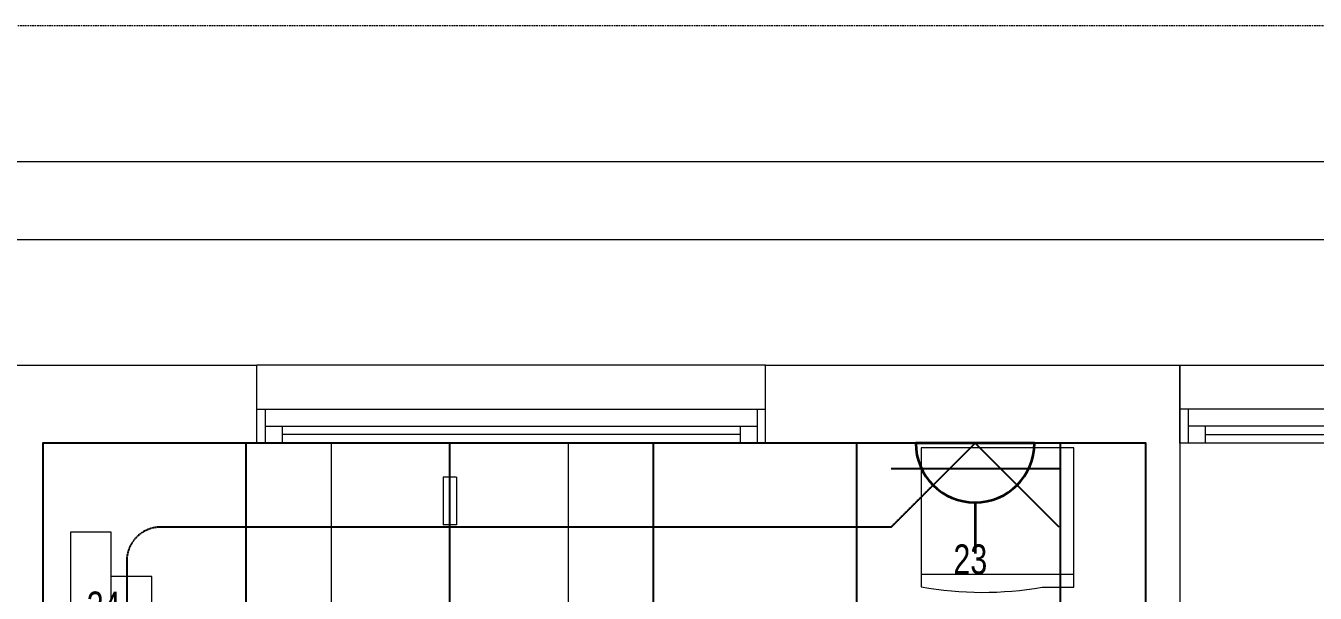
# Model space of a CAD drawing. Extents: x -12260 to 57327, y -29287 to 19916.
# Drawn here: x 29266 to 33067, y 8168 to 9840 of the extents above; entities that cross this region are included whole.
import ezdxf
from ezdxf.enums import TextEntityAlignment as Align

# ---------------------------------------------------------------- set-up
doc = ezdxf.new("R2010")
doc.units = 0
doc.header["$LTSCALE"] = 0.25
for name, pattern in [('01-First Floor-FUR$0$HIDDEN', [9.525, 6.35, -3.175]), ('DASHDOT', [25.4, 12.7, -6.35, 0, -6.35]), ('HIDDEN', [9.525, 6.35, -3.175])]:
    doc.linetypes.add(name, pattern=pattern)
for name, color, linetype, lineweight in [('01-First Floor-FUR$0$72_EGR_EQP_TAG', 142, 'Continuous', 5), ('01-First Floor-FUR$0$Aluminum', 251, 'Continuous', 5), ('01-First Floor-FUR$0$LOADING', 253, 'Continuous', 5), ('01-First Floor-FUR$0$Proj', 251, 'Continuous', 5), ('01-First Floor-FUR$0$Walls', 251, 'Continuous', 5), ('E-LITE-CLNG-CNDT', 6, 'DASHDOT', 35), ('E-LITE-EXIT-NUMB', 6, 'Continuous', 25), ('E-POWR-FLOR-CNDT', 6, 'HIDDEN', 25), ('E-POWR-WALL @ 100', 4, 'Continuous', 35)]:
    doc.layers.add(name, color=color, linetype=linetype, lineweight=lineweight)
doc.layers.add('01-First Floor-FUR$0$FALSE CEILING', color=251, linetype='Continuous')
doc.styles.add('01-First Floor-FUR$0$X3G_ENTITY_257CFD', font='swisscl.ttf', dxfattribs={"height": 200})
doc.styles.add('DC_SIMPLEX', font='SIMPLEX.shx', dxfattribs={"width": 0.7})

# ---------------------------------------------------------------- blocks, each defined once
blk = doc.blocks.new('01-First Floor-FUR$0$3-Wall-hung vitreous china basin -  Khroma - 327651xx0 - 327651000 White-4272088-4-Second Floor Level')
at = {"layer": '01-First Floor-FUR$0$LOADING'}
for p, q in [((475, 489.5), (-225, 489.5)), ((-225, 489.5), (-225, 10)), ((475, 10), (475, 489.5)), ((105, 250), (145, 250)), ((105, 110), (105, 250)), ((145, 110), (145, 250)), ((105, 110), (145, 110))]:
    blk.add_line(p, q, dxfattribs=at)
blk = doc.blocks.new('01-First Floor-FUR$0$D.122.06.11')
for points in [[(285783, 4268), (285783, 4268), (285783, 4388), (285713, 4388), (285643, 4388), (285643, 4268)], [(285513, 4148), (285913, 4148), (285913, 4268), (285513, 4268), (285513, 4148)]]:
    blk.add_lwpolyline(points)
blk = doc.blocks.new('01-First Floor-FUR$0$Dental Sterilizer')
at = {"layer": '01-First Floor-FUR$0$LOADING'}
for p, q in [((-40485.8, -32478.8, 0.1), (-40935.8, -32478.8, 0.1)), ((-40935.8, -32478.8, 0.1), (-40935.8, -32888.3, 0.1)), ((-40485.8, -32889.4, 0.1), (-40485.8, -32478.8, 0.1)), ((-40935.8, -32850.6, 0.1), (-40485.8, -32850.6, 0.1)), ((-40579.8, -32889.4, 0.1), (-40485.8, -32889.4, 0.1))]:
    blk.add_line(p, q, dxfattribs=at)
blk.add_arc((-40754.9, -31881.8, 0.1), 1022.7, 259.8109, 279.8595, dxfattribs=at)
blk = doc.blocks.new('01-First Floor-FUR')
at = {"layer": '01-First Floor-FUR$0$Aluminum'}
for p, q in [((29946.4, 8710), (31446.4, 8710)), ((29971.4, 8710), (29971.4, 8610)), ((31421.4, 8710), (31421.4, 8610)), ((34167.5, 8710), (32667.5, 8710)), ((32692.5, 8710), (32692.5, 8610)), ((29971.4, 8660), (31421.4, 8660)), ((30021.4, 8660), (30021.4, 8610)), ((31371.4, 8635), (30021.4, 8635)), ((31371.4, 8660), (31371.4, 8610)), ((34142.5, 8660), (32692.5, 8660)), ((32742.5, 8660), (32742.5, 8610)), ((32742.5, 8635), (34092.5, 8635)), ((29946.4, 8610), (31446.4, 8610)), ((34167.5, 8610), (32667.5, 8610))]:
    blk.add_line(p, q, dxfattribs=at)
at = {"layer": '01-First Floor-FUR$0$FALSE CEILING', "linetype": 'Continuous'}
for p, q in [((29915.6, 5100), (29915.6, 8610)), ((30515.6, 5100), (30515.6, 8610)), ((31115.6, 5100), (31115.6, 8610)), ((31715.6, 5100), (31715.6, 8610)), ((32315.6, 5100), (32315.6, 8610))]:
    blk.add_line(p, q, dxfattribs=at)
at = {"layer": '01-First Floor-FUR$0$FALSE CEILING'}
blk.add_lwpolyline([(29315.6, 5100), (32567.5, 5100), (32567.5, 8610), (29315.6, 8610)], close=True, dxfattribs=at)
at = {"layer": '01-First Floor-FUR$0$Proj'}
for p, q in [((19755.8, 9440), (35156.2, 9440)), ((19985.8, 9210), (34926.2, 9210))]:
    blk.add_line(p, q, dxfattribs=at)
at = {"layer": '01-First Floor-FUR$0$Proj', "linetype": '01-First Floor-FUR$0$HIDDEN'}
for p, q in [((31446.4, 8840), (29946.4, 8840)), ((32667.5, 8840), (34167.5, 8840))]:
    blk.add_line(p, q, dxfattribs=at)
at = {"layer": '01-First Floor-FUR$0$Proj', "linetype": '01-First Floor-FUR$0$HIDDEN', "ltscale": 3}
blk.add_lwpolyline([(48606, 9840), (-2814, 9840), (-2814, -14060), (48606, -14060)], dxfattribs=at)
blk.add_lwpolyline([(48606, 9840), (-2814, 9840), (-2814, -14060), (48606, -14060)], dxfattribs=at)
at = {"layer": '01-First Floor-FUR$0$Walls'}
for p, q in [((29106, 8840), (29946.4, 8840)), ((29946.4, 8610), (29946.4, 8840)), ((31446.4, 8840), (32667.5, 8840)), ((31446.4, 8610), (31446.4, 8840)), ((32667.5, 8840), (32667.5, 6615)), ((32667.5, 8610), (32667.5, 8840)), ((29315.6, 6120), (29315.6, 8610)), ((29315.6, 8610), (29946.4, 8610)), ((31446.4, 8610), (32567.5, 8610)), ((32567.5, 8610), (32567.5, 6615))]:
    blk.add_line(p, q, dxfattribs=at)
at = {"layer": '01-First Floor-FUR$0$LOADING'}
for name, p, rotation in [('01-First Floor-FUR$0$3-Wall-hung vitreous china basin -  Khroma - 327651xx0 - 327651000 White-4272088-4-Second Floor Level', (30640.6, 8619.5, -0.1), 180), ('01-First Floor-FUR$0$D.122.06.11', (25249, 293860.4, -0.1), 270)]:
    blk.add_blockref(name, p, dxfattribs=dict(at, rotation=rotation))
blk.add_blockref('01-First Floor-FUR$0$Dental Sterilizer', (72841.2, 41074.8, -0.2), dxfattribs=at)
at = {"layer": '01-First Floor-FUR$0$72_EGR_EQP_TAG', "char_height": 87.47, "attachment_point": 2, "style": '01-First Floor-FUR$0$X3G_ENTITY_257CFD'}
for s, insert in [('23', (32050, 8311.6, -0.2)), ('24', (29494.9, 8172.6, -0.2))]:
    blk.add_mtext(s, dxfattribs=dict(at, insert=insert))
blk = doc.blocks.new('*U27')
blk.add_line((-1.75, 0), (-3.25, 0))
blk.add_lwpolyline([(0, 1.75, 1), (0, -1.75)], format="xyb", close=True)
at = {"layer": 'Defpoints'}
for p, q in [((-2.475, 2.475), (0, 0)), ((-0.758, -2.475), (-0.758, 2.475)), ((-2.475, -2.475), (0, 0))]:
    blk.add_line(p, q, dxfattribs=at)
at = {"layer": 'E-LITE-EXIT-NUMB', "style": 'DC_SIMPLEX', "width": 0.7, "flags": 8}
blk.add_attdef('TYPE', text='', height=2, rotation=360, dxfattribs=at).set_placement((-2.682, 5.238), align=Align.RIGHT)
blk.add_attdef('CIRCUIT', (2.682, 5.238), '', height=2, rotation=360, dxfattribs=at)

msp = doc.modelspace()

# ---------------------------------------------------------------- linework, layer by layer
at = {"layer": 'E-POWR-FLOR-CNDT'}
msp.add_lwpolyline([(31940.3, 8486.3), (31816.5, 8362.5), (29663.1, 8362.5, 0.414214), (29563.1, 8262.5), (29563.1, 7300), (29439.3, 7176.3)], format="xyb", dxfattribs=at)

# ---------------------------------------------------------------- block references
at = {"layer": 'E-LITE-CLNG-CNDT'}
msp.add_blockref('01-First Floor-FUR', (0, 0), dxfattribs=at)
at = {"layer": 'E-POWR-WALL @ 100', "xscale": 100, "yscale": 100, "zscale": 100, "rotation": 90.00000000000001}
msp.add_blockref('*U27', (32064, 8610, 0.1), dxfattribs=at)

doc.saveas('drawing.dxf')
